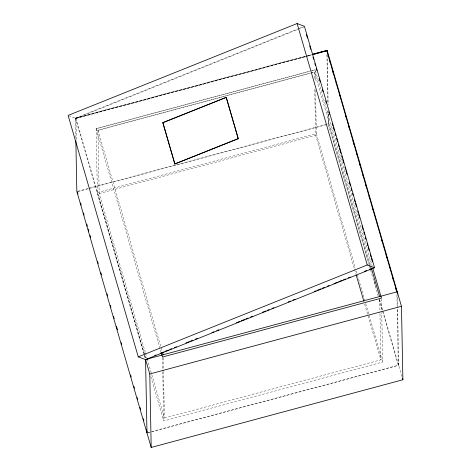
<?xml version="1.0" encoding="UTF-8"?>
<svg xmlns="http://www.w3.org/2000/svg" width="471" height="471" viewBox="0 0 471 471"><rect width="100%" height="100%" fill="white"/><g stroke="black" fill="none" stroke-linecap="round" stroke-linejoin="round"><path stroke-width="0.35" stroke-dasharray="2.35 1.77" d="M298.973 28.49L75.425 118.168L311.525 54.665M299.65 28.213L303.736 26.57M304.166 26.823L75.896 118.404L69.396 115.96M75.802 137.891L75.419 118.05L311.519 54.548M76.343 139.604L75.931 118.327L306.986 56.179M307.693 55.99L311.237 55.036M75.931 118.445L305.573 56.679M306.28 56.485L311.243 55.148M144.467 354.681L97.367 192.545L96.131 128.618L309.435 71.245M312.273 70.485L315.105 69.72L372.09 265.856M96.131 128.736L310.148 71.174M310.86 70.98L315.111 69.838M145.327 352.402L99.175 193.534L97.95 130.214L310.153 73.135M310.86 72.946L314.41 71.992L370.412 264.873M97.95 130.332L310.153 73.252M310.866 73.064L314.41 72.11M77.55 191.338L88.183 188.477M88.895 188.282L328.534 123.826L328.293 111.339M78.056 191.503L89.396 188.453M90.102 188.259L326.833 124.585M97.367 192.545L316.341 133.646L315.488 89.561M99.175 193.534L315.635 135.312L314.716 88.006M147.176 358.755L164.408 418.065L380.868 359.844L379.967 313.268M150.82 376.529L163.72 420.944L382.699 362.046L381.745 312.815M147.382 432.749L398.283 365.26L397.188 308.77M147.694 432.772L151.256 431.813M151.945 431.63L398.684 365.266L397.318 294.728M370.618 265.579L371.236 267.693M328.534 123.826L369.558 265.02M369.764 265.726L370.377 267.84M374.274 281.258L375.711 286.197M379.608 299.609L382.682 310.201M382.888 310.907L402.087 376.994M369.405 265.88L328.246 124.209L328.052 113.935M369.611 266.586L370.43 269.406M370.636 270.107L378.213 296.188M379.237 299.709L398.283 365.26M316.341 133.646L355.458 268.287M356.276 271.108L364.678 300.009M365.696 303.536L382.699 362.046M315.635 135.312L354.404 268.758M354.61 269.465L356.047 274.41M364.66 304.066L380.868 359.844M97.95 130.214L162.159 351.337M96.131 128.618L160.905 351.678M145.533 353.109L146.97 358.048M75.931 118.327L145.963 359.379M144.674 355.381L145.492 358.201M75.419 118.05L145.568 359.603M396.923 294.828L397.135 305.838M381.475 298.855L381.734 312.085M379.703 299.438L379.95 312.538M327.204 54.76L328.169 104.727M326.903 54.506L327.822 102.195M327.993 111.003L328.034 113.199M315.105 69.72L315.346 82.213M314.41 71.992L314.563 79.999M163.243 357.66L163.496 370.759M163.508 371.489L164.408 418.065M162.501 357.754L162.754 370.977M162.772 371.713L163.72 420.944"/><path stroke-width="0.71" d="M145.568 359.603L374.569 267.74L304.419 26.299L297.107 23.55L68.112 115.419L138.256 356.853L145.568 359.603L149.796 358.466M162.783 122.695L226.31 97.338L162.783 122.695L174.776 163.985L238.302 138.627L174.776 163.985M138.256 356.853L367.25 264.985L374.563 267.734M154.676 355.523L156.042 354.975M160.128 353.338L163.537 351.972M164.897 351.425L168.306 350.059M169.666 349.511L171.715 348.687M174.435 347.598L176.484 346.774M186.021 342.947L189.43 341.581M190.79 341.033L192.833 340.215M195.559 339.12L197.608 338.302M211.915 332.561L213.958 331.743M216.684 330.648L218.727 329.83M236.448 322.717L239.851 321.352M241.217 320.804L244.626 319.438M245.986 318.891L248.029 318.072M250.755 316.977L252.797 316.159M262.341 312.332L265.744 310.966M267.11 310.418L269.153 309.6M271.879 308.505L273.922 307.687M288.234 301.946L290.277 301.122M293.003 300.033L295.046 299.209M314.128 291.555L316.171 290.737M317.536 290.189L320.939 288.823M322.305 288.276L324.348 287.457M327.074 286.362L329.117 285.544M333.886 283.63L337.295 282.259M338.655 281.717L342.064 280.345M343.43 279.803L345.473 278.979M348.199 277.89L350.241 277.066M364.554 271.325L366.597 270.507M369.323 269.412L371.366 268.594M312.232 54.359L327.115 50.35L401.457 306.285L402.888 379.75L151.191 447.45L76.838 191.526L75.86 140.829M312.232 54.471L327.121 50.468M312.656 54.654L326.833 50.839L396.865 292.014L397.265 291.908M146.981 432.961L145.563 359.491L397.265 291.79L397.306 293.992M401.469 306.274L149.772 373.974L145.563 359.491M329.906 61.53L330.518 63.644M332.773 71.398L333.386 73.511M336.047 82.672L336.665 84.792M339.326 93.953L339.938 96.066M345.467 115.095L346.085 117.214M348.746 126.375L349.358 128.489M353.044 141.176L354.068 144.703M356.323 152.457L356.936 154.57M359.597 163.731L360.215 165.845M362.876 175.012L363.488 177.125M365.743 184.879L366.356 186.993M369.017 196.154L369.629 198.267M372.296 207.434L372.908 209.548M381.716 239.857L382.328 241.97M383.147 244.79L383.759 246.904M386.014 254.658L387.038 258.179M389.287 265.932L389.906 268.046M392.567 277.213L393.179 279.327M395.84 288.488L396.458 290.601M306.427 34.589L307.451 38.116M309.706 45.881L310.73 49.408M312.985 57.174L313.604 59.293M314.834 63.526L315.446 65.646M316.265 68.466L316.883 70.585M319.138 78.351L320.162 81.877M322.417 89.643L323.035 91.757M325.697 100.935L326.315 103.049M328.982 112.228L329.594 114.341M332.261 123.52L332.873 125.633M333.285 127.046L334.31 130.579M335.134 133.399L335.746 135.518M336.565 138.339L337.589 141.871M338.413 144.691L339.026 146.811M339.438 148.224L340.874 153.163M341.693 155.983L342.311 158.103M342.717 159.516L343.742 163.043M344.972 167.276L345.59 169.395M345.997 170.808L347.027 174.335M349.282 182.1L350.306 185.627M351.125 188.453L351.743 190.567M352.561 193.393L353.173 195.506M354.404 199.745L355.022 201.859M355.434 203.272L356.459 206.804M357.689 211.037L358.301 213.151M358.714 214.564L359.738 218.097M361.993 225.856L363.017 229.389M363.836 232.209L364.454 234.328M365.272 237.149L365.89 239.268M367.121 243.501L367.733 245.621M368.145 247.034L369.17 250.56M370.4 254.793L371.013 256.913M371.425 258.326L372.449 261.852M372.702 267.97L381.463 298.125L162.489 357.024L161.259 352.791M371.442 268.399L379.644 296.53M402.469 378.36L402.888 379.75M297.107 23.55L367.25 264.985M356.247 275.117L363.842 301.24M226.51 98.039L238.102 137.926M226.145 97.279L238.138 138.562M162.948 122.76L174.941 164.043M162.566 352.632L163.184 354.751M77.344 191.691L77.962 193.805M80.623 202.966L81.236 205.085M83.491 212.839L84.103 214.953M86.764 224.114L87.382 226.227M88.201 229.047L88.813 231.161M90.043 235.388L90.656 237.508M97.621 261.47L98.233 263.583M100.894 272.75L101.512 274.864M107.041 293.892L107.653 296.006M110.314 305.173L110.926 307.286M113.593 316.447L114.206 318.561M116.461 326.315L117.485 329.841M121.171 342.529L121.783 344.642M130.591 374.951L131.203 377.065M133.864 386.226L134.476 388.339M137.143 397.506L137.756 399.62M140.005 407.374L140.623 409.487M143.284 418.648L143.896 420.762M146.558 429.929L147.176 432.042M327.115 50.35L327.145 51.822M149.784 373.962L151.191 447.45"/></g></svg>
